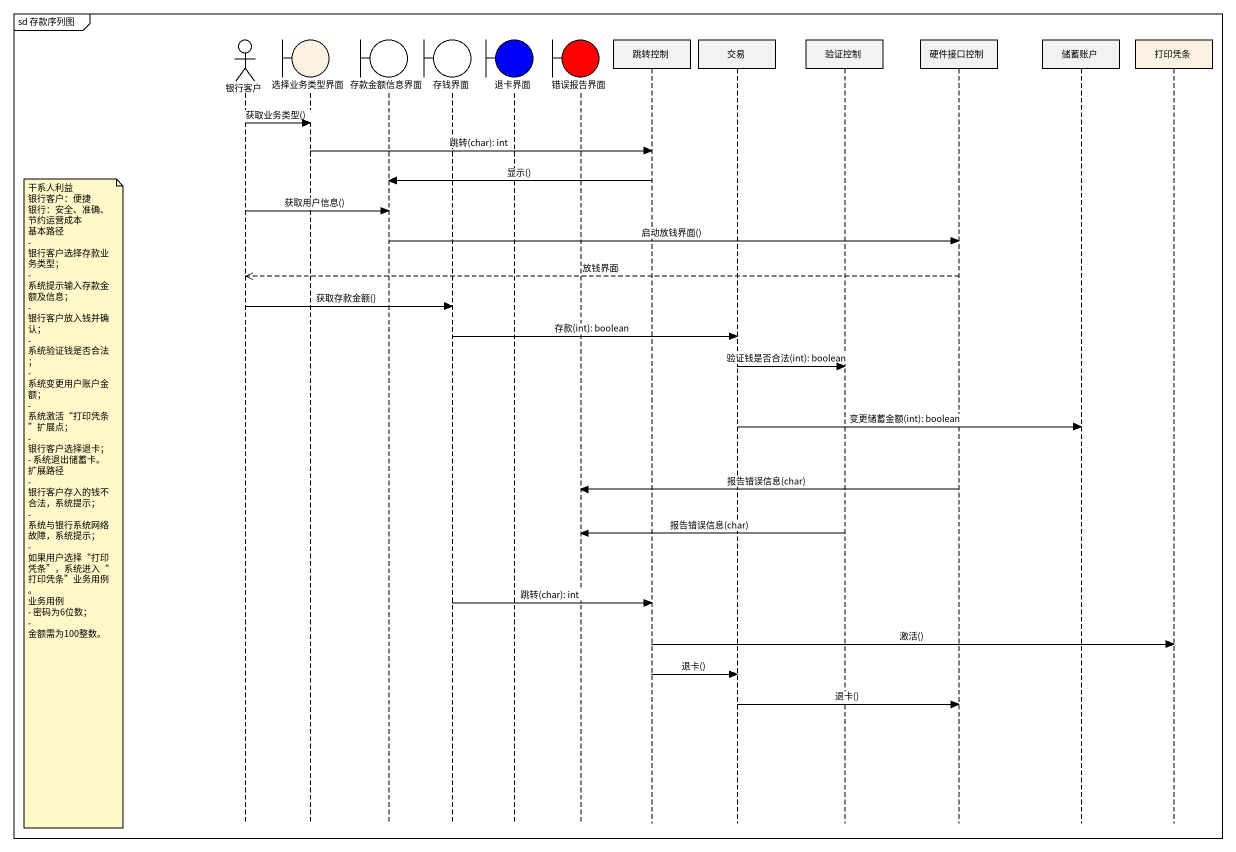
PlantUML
@startuml
mainframe sd 存款序列图
hide footbox
actor 银行客户
boundary 选择业务类型界面 #FCF2E3
boundary 存款金额信息界面
boundary 存钱界面
boundary 退卡界面 #0000FF
boundary 错误报告界面 #FF0000
participant 跳转控制
participant 交易
participant 验证控制
participant 硬件接口控制
participant 储蓄账户
participant 打印凭条 #FCF2E3

银行客户 -> 选择业务类型界面 : 获取业务类型()
选择业务类型界面 -> 跳转控制 : 跳转(char): int
跳转控制 -> 存款金额信息界面 : 显示()
银行客户 -> 存款金额信息界面 : 获取用户信息()
存款金额信息界面 -> 硬件接口控制 : 启动放钱界面()
硬件接口控制 -->> 银行客户 : 放钱界面
银行客户 -> 存钱界面 : 获取存款金额()
存钱界面 -> 交易 : 存款(int): boolean
交易 -> 验证控制 : 验证钱是否合法(int): boolean
交易 -> 储蓄账户 : 变更储蓄金额(int): boolean
硬件接口控制 -> 错误报告界面 : 报告错误信息(char)
note left of 银行客户
  干系人利益
  银行客户：便捷
  银行：安全、准确、节约运营成本
  基本路径
  - 银行客户选择存款业务类型；
  - 系统提示输入存款金额及信息；
  - 银行客户放入钱并确认；
  - 系统验证钱是否合法；
  - 系统变更用户账户金额；
  - 系统激活“打印凭条”扩展点；
  - 银行客户选择退卡；
  - 系统退出储蓄卡。
  扩展路径
  - 银行客户存入的钱不合法，系统提示；
  - 系统与银行系统网络故障，系统提示；
  - 如果用户选择“打印凭条”，系统进入“打印凭条”业务用例。
  业务用例
  - 密码为6位数；
  - 金额需为100整数。
end note
验证控制 -> 错误报告界面 : 报告错误信息(char)
存钱界面 -> 跳转控制 : 跳转(char): int
跳转控制 -> 打印凭条 : 激活()
跳转控制 -> 交易 : 退卡()
交易 -> 硬件接口控制 : 退卡()
@enduml
